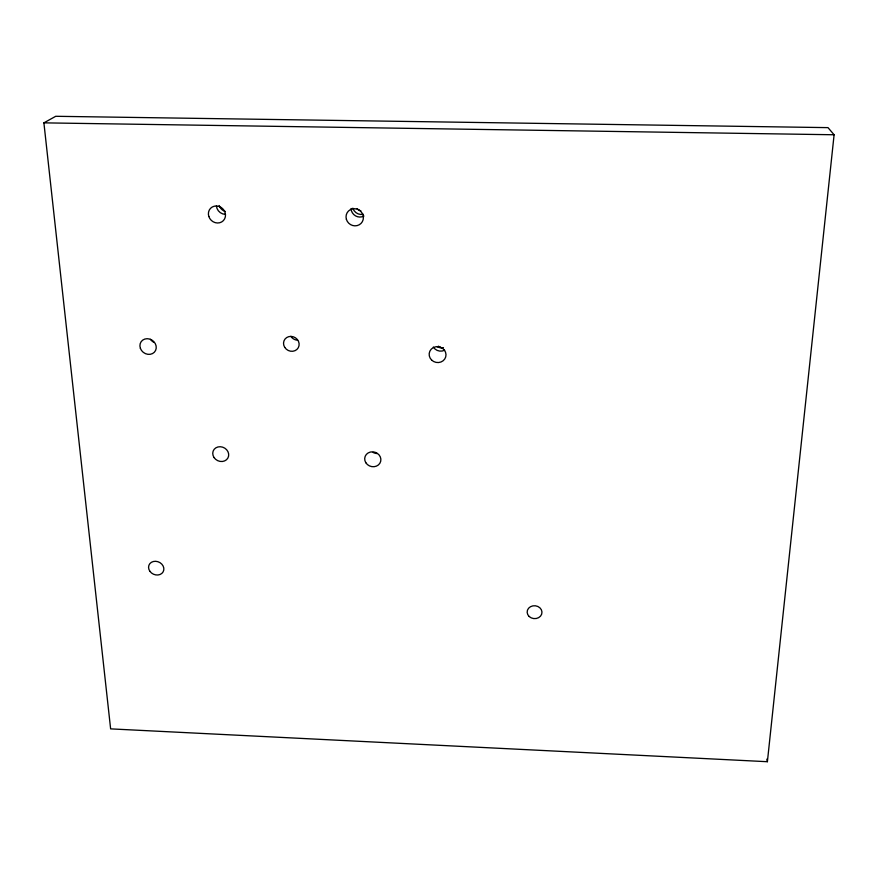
<?xml version="1.0" encoding="UTF-8"?>
<svg xmlns="http://www.w3.org/2000/svg" width="878" height="878" viewBox="0 0 878 878"><rect width="100%" height="100%" fill="white"/><g stroke="black" fill="none" stroke-linecap="round" stroke-linejoin="round"><path stroke-width="1.32" d="M767.394 761.709L834.1 134.762L827.998 127.628L55.72 116.291L43.9 122.854L110.628 728.872L767.394 761.709L766.845 759.119M43.9 122.854L834.1 134.762M438.341 346.173L440.701 347.523M297.653 340.192A7.792 7.178 29.1 0 1 290.881 336.362M377.079 453.531A8.001 7.265 17.3 0 1 373.106 452.422M444.608 350.223A8.275 7.781 14.8 0 1 433.348 347.051M363.964 216.021A8.637 8.253 38.2 0 1 351.057 208.503M225.295 214.342A8.692 8.012 43.6 0 1 216.427 205.858M153.628 342.19A8.308 7.397 35.4 0 1 150.467 339.292M225.405 211.499A8.637 7.968 43.8 0 1 219.182 205.529M443.456 347.611A8.22 7.748 14.9 0 1 437.244 346.667M363.327 214.254A8.582 8.209 38.5 0 1 352.868 208.163M360.836 210.808A8.506 8.143 38.9 0 1 357.05 208.602M140.381 348.336A8.484 7.529 35 0 0 154.319 352.265A8.484 7.529 35 0 0 149.556 339.029A8.484 7.529 35 0 0 140.381 348.336M208.832 216.504A8.89 8.165 43 0 0 223.363 220.641A8.89 8.165 43 0 0 218.644 206.319A8.89 8.165 43 0 0 208.832 216.504M346.382 219.302A8.824 8.418 37.2 0 0 360.99 223.462A8.824 8.418 37.2 0 0 356.764 209.041A8.824 8.418 37.2 0 0 346.382 219.302M431.625 360.057A8.462 7.924 14.8 0 0 445.717 356.918A8.462 7.924 14.8 0 0 435.4 346.854A8.462 7.924 14.8 0 0 431.625 360.057M365.841 462.75A8.165 7.386 17.2 0 0 379.878 463.255A8.165 7.386 17.2 0 0 372.645 451.83A8.165 7.386 17.2 0 0 365.841 462.75M214.067 457.57A8.165 7.2 26.4 0 0 227.874 458.064A8.165 7.2 26.4 0 0 220.246 446.726A8.165 7.2 26.4 0 0 214.067 457.57M149.918 571.315A7.847 6.64 24.7 0 0 163.121 571.874A7.847 6.64 24.7 0 0 155.615 561.294A7.847 6.64 24.7 0 0 149.918 571.315M284.735 347.381A7.957 7.309 28.7 0 0 298.257 347.776A7.957 7.309 28.7 0 0 291.013 336.395A7.957 7.309 28.7 0 0 284.735 347.381M529.182 616.51A7.419 6.442 4.9 0 0 541.671 614.161A7.419 6.442 4.9 0 0 532.836 605.875A7.419 6.442 4.9 0 0 529.182 616.51"/></g></svg>
